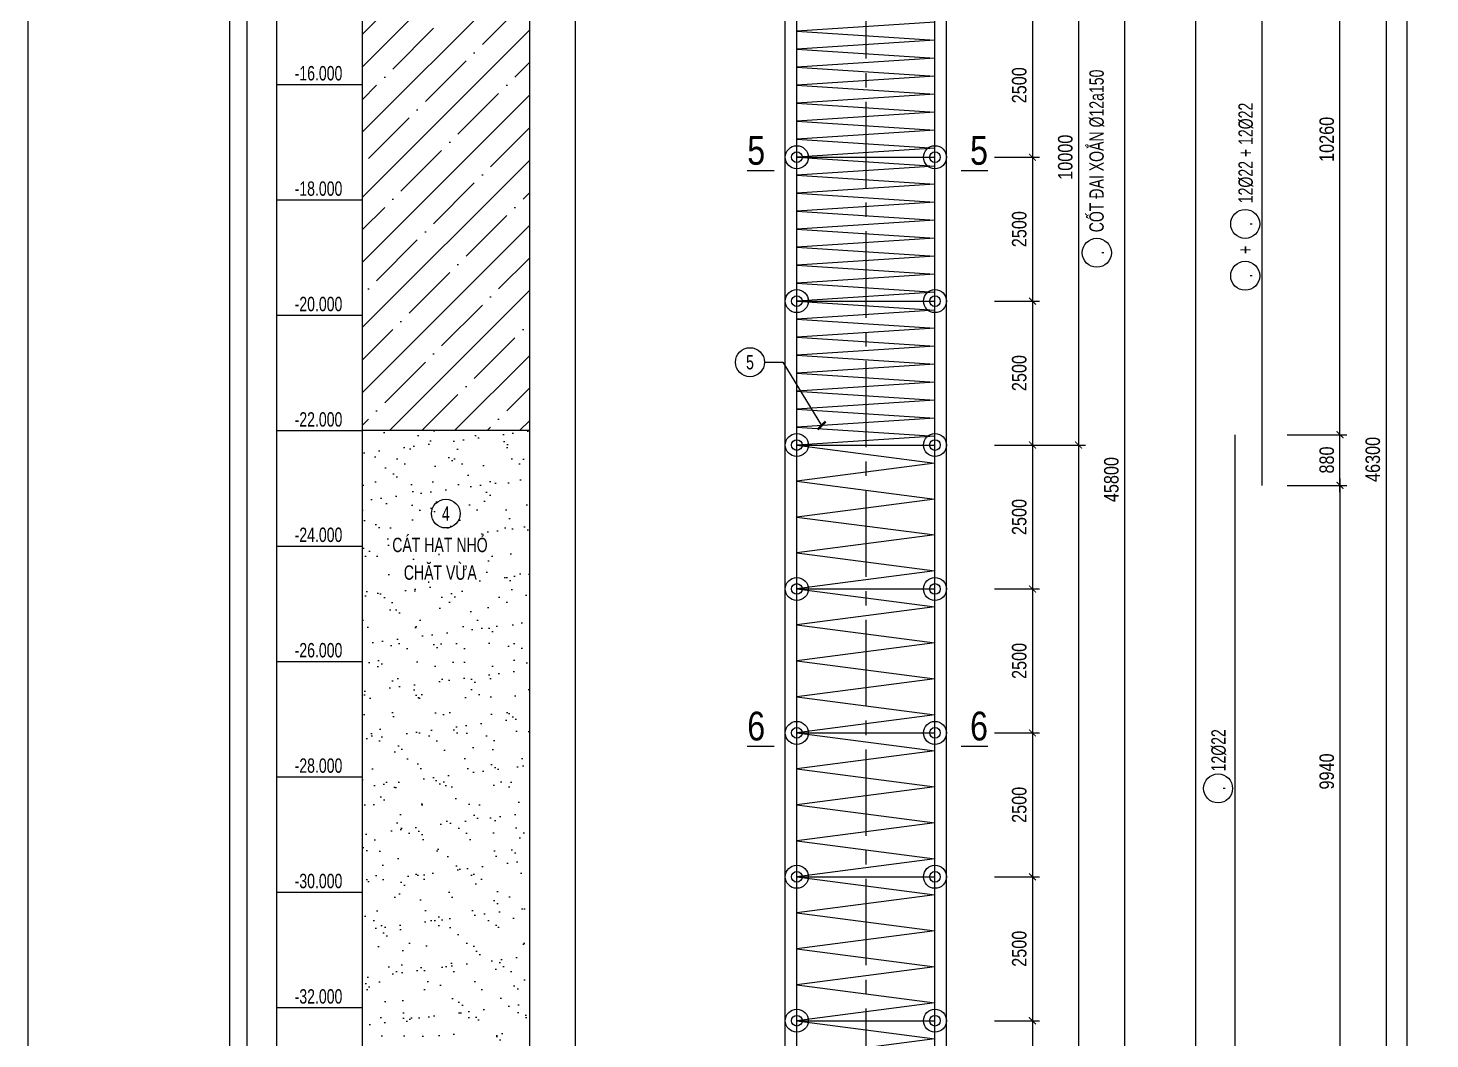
# Model space of a CAD drawing. Extents: x 171424 to 249266, y 74893 to 149166.
# Drawn here: x 171467 to 177556, y 79630 to 84020 of the extents above; entities that cross this region are included whole.
import ezdxf
from ezdxf.enums import TextEntityAlignment as Align

# ---------------------------------------------------------------- set-up
doc = ezdxf.new("R2010")
doc.units = 0
doc.header["$LTSCALE"] = 500
doc.header["$MEASUREMENT"] = 0
doc.header["$PDMODE"] = 3
doc.linetypes.add('CENTER2', pattern=[1.125, 0.75, -0.125, 0.125, -0.125])
doc.layers.get('0').update_dxf_attribs({"linetype": 'CONTINUOUS'})
doc.layers.get('DEFPOINTS').update_dxf_attribs({"linetype": 'CONTINUOUS'})
for name, color, linetype in [('01.CDC.AXIS', 160, 'CENTER2'), ('02.CDC.DIM', 1, 'CONTINUOUS'), ('03.CDC.BORDER', 3, 'CONTINUOUS'), ('05.CDC.STEEL', 4, 'CONTINUOUS'), ('06.CDC.TEXT', 2, 'CONTINUOUS'), ('10.CDC.HATCH', 9, 'CONTINUOUS'), ('11.CDC.NOTE', 8, 'CONTINUOUS'), ('CDC-KHUNGTEN', 7, 'CONTINUOUS'), ('CDC.10.HATCH', 9, 'CONTINUOUS')]:
    doc.layers.add(name, color=color, linetype=linetype)
doc.styles.add('ARIAL', font='arial.ttf', dxfattribs={"width": 0.8})
doc.dimstyles.new('DIM100-25', dxfattribs={"dimtxt": 63, "dimasz": 30, "dimexe": 30, "dimexo": 0, "dimgap": 25, "dimtad": 1, "dimdec": 0, "dimlfac": 4, "dimzin": 0, "dimdsep": 46, "dimtxsty": 'ARIAL', "dimblk": 'ARCHTICK', "dimblk1": 'ARCHTICK', "dimblk2": 'D', "dimcen": 0, "dimdle": 30, "dimclrd": 1, "dimclre": 1, "dimclrt": 2, "dimadec": 0, "dimazin": 0, "dimtfac": 1, "dimtdec": 0, "dimtix": 1, "dimtofl": 0, "dimtmove": 2, "dimatfit": 3, "dimldrblk": 'ARCHTICK', "dimfxl": 1, "dimtolj": 1, "dimtzin": 0, "dimarcsym": 0})

# ---------------------------------------------------------------- blocks, each defined once
blk = doc.blocks.new('_ArchTick')
at = {"color": 0, "linetype": 'ByBlock', "const_width": 0.15}
blk.add_lwpolyline([(-0.5, -0.5), (0.5, 0.5)], dxfattribs=at)
blk = doc.blocks.new('*D689')
at = {"layer": '02.CDC.DIM', "color": 1, "lineweight": -2, "transparency": 16777216}
for p, q in [((176229.5, 87814.2), (176229.5, 76304.2)), ((175662.3, 87784.2), (176259.5, 87784.2)), ((175662.3, 76334.2), (176259.5, 76334.2))]:
    blk.add_line(p, q, dxfattribs=at)
at = {"layer": 'DEFPOINTS', "color": 0, "transparency": 16777216}
for p in [(175662.3, 87784.2), (175662.3, 76334.2), (176229.5, 76334.2)]:
    blk.add_point(p, dxfattribs=at)
at = {"layer": '02.CDC.DIM', "color": 1, "lineweight": -2, "transparency": 16777216, "xscale": 30, "yscale": 30, "zscale": 30}
for p, rotation in [((176229.5, 87784.2), 90), ((176229.5, 76334.2), 270)]:
    blk.add_blockref('_ArchTick', p, dxfattribs=dict(at, rotation=rotation))
at = {"layer": '02.CDC.DIM', "color": 2, "transparency": 16777216, "insert": (176172.3, 82059.2), "char_height": 63, "attachment_point": 5, "rotation": 90, "style": 'ARIAL'}
blk.add_mtext('\\A1;45800', dxfattribs=at)
blk = doc.blocks.new('D')
at = {"layer": '02.CDC.DIM'}
for p, q in [((-50, -50), (50, 50)), ((-86.75, 0), (86.75, 0))]:
    blk.add_line(p, q, dxfattribs=at)
blk = doc.blocks.new('*D690')
at = {"layer": '02.CDC.DIM', "color": 1, "lineweight": -2, "transparency": 16777216}
for p, q in [((175664.8, 84709.2), (176059.5, 84709.2)), ((176029.5, 84739.2), (176029.5, 82179.2)), ((175664.8, 82209.2), (176059.5, 82209.2))]:
    blk.add_line(p, q, dxfattribs=at)
at = {"layer": 'DEFPOINTS', "color": 0, "transparency": 16777216}
for p in [(175664.8, 84709.2), (175664.8, 82209.2), (176029.5, 82209.2)]:
    blk.add_point(p, dxfattribs=at)
at = {"layer": '02.CDC.DIM', "color": 1, "lineweight": -2, "transparency": 16777216, "xscale": 30, "yscale": 30, "zscale": 30}
for p, rotation in [((176029.5, 84709.2), 90), ((176029.5, 82209.2), 270)]:
    blk.add_blockref('_ArchTick', p, dxfattribs=dict(at, rotation=rotation))
at = {"layer": '02.CDC.DIM', "color": 2, "transparency": 16777216, "insert": (175972.3, 83459.2), "char_height": 63, "attachment_point": 5, "rotation": 90, "style": 'ARIAL'}
blk.add_mtext('\\A1;10000', dxfattribs=at)
blk = doc.blocks.new('*D693')
at = {"layer": '02.CDC.DIM', "color": 1, "lineweight": -2, "transparency": 16777216}
for p, q in [((175829.5, 84114.2), (175829.5, 83429.2)), ((175664.8, 84084.2), (175859.5, 84084.2)), ((175664.8, 83459.2), (175859.5, 83459.2))]:
    blk.add_line(p, q, dxfattribs=at)
at = {"layer": 'DEFPOINTS', "color": 0, "transparency": 16777216}
for p in [(175664.8, 84084.2), (175664.8, 83459.2), (175829.5, 83459.2)]:
    blk.add_point(p, dxfattribs=at)
at = {"layer": '02.CDC.DIM', "color": 1, "lineweight": -2, "transparency": 16777216, "xscale": 30, "yscale": 30, "zscale": 30}
for p, rotation in [((175829.5, 84084.2), 90), ((175829.5, 83459.2), 270)]:
    blk.add_blockref('_ArchTick', p, dxfattribs=dict(at, rotation=rotation))
at = {"layer": '02.CDC.DIM', "color": 2, "transparency": 16777216, "insert": (175772.3, 83771.7), "char_height": 63, "attachment_point": 5, "rotation": 90, "style": 'ARIAL'}
blk.add_mtext('\\A1;2500', dxfattribs=at)
blk = doc.blocks.new('*D694')
at = {"layer": '02.CDC.DIM', "color": 1, "lineweight": -2, "transparency": 16777216}
for p, q in [((175829.5, 83489.2), (175829.5, 82804.2)), ((175664.8, 83459.2), (175859.5, 83459.2)), ((175664.8, 82834.2), (175859.5, 82834.2))]:
    blk.add_line(p, q, dxfattribs=at)
at = {"layer": 'DEFPOINTS', "color": 0, "transparency": 16777216}
for p in [(175664.8, 83459.2), (175664.8, 82834.2), (175829.5, 82834.2)]:
    blk.add_point(p, dxfattribs=at)
at = {"layer": '02.CDC.DIM', "color": 1, "lineweight": -2, "transparency": 16777216, "xscale": 30, "yscale": 30, "zscale": 30}
for p, rotation in [((175829.5, 83459.2), 90), ((175829.5, 82834.2), 270)]:
    blk.add_blockref('_ArchTick', p, dxfattribs=dict(at, rotation=rotation))
at = {"layer": '02.CDC.DIM', "color": 2, "transparency": 16777216, "insert": (175772.3, 83146.7), "char_height": 63, "attachment_point": 5, "rotation": 90, "style": 'ARIAL'}
blk.add_mtext('\\A1;2500', dxfattribs=at)
blk = doc.blocks.new('*D695')
at = {"layer": '02.CDC.DIM', "color": 1, "lineweight": -2, "transparency": 16777216}
for p, q in [((175664.8, 82834.2), (175859.5, 82834.2)), ((175829.5, 82864.2), (175829.5, 82179.2)), ((175664.8, 82209.2), (175859.5, 82209.2))]:
    blk.add_line(p, q, dxfattribs=at)
at = {"layer": 'DEFPOINTS', "color": 0, "transparency": 16777216}
for p in [(175664.8, 82834.2), (175664.8, 82209.2), (175829.5, 82209.2)]:
    blk.add_point(p, dxfattribs=at)
at = {"layer": '02.CDC.DIM', "color": 1, "lineweight": -2, "transparency": 16777216, "xscale": 30, "yscale": 30, "zscale": 30}
for p, rotation in [((175829.5, 82834.2), 90), ((175829.5, 82209.2), 270)]:
    blk.add_blockref('_ArchTick', p, dxfattribs=dict(at, rotation=rotation))
at = {"layer": '02.CDC.DIM', "color": 2, "transparency": 16777216, "insert": (175772.3, 82521.7), "char_height": 63, "attachment_point": 5, "rotation": 90, "style": 'ARIAL'}
blk.add_mtext('\\A1;2500', dxfattribs=at)
blk = doc.blocks.new('*D696')
at = {"layer": '02.CDC.DIM', "color": 1, "lineweight": -2, "transparency": 16777216}
for p, q in [((175664.8, 82209.2), (175859.5, 82209.2)), ((175829.5, 82239.2), (175829.5, 81554.2)), ((175664.8, 81584.2), (175859.5, 81584.2))]:
    blk.add_line(p, q, dxfattribs=at)
at = {"layer": 'DEFPOINTS', "color": 0, "transparency": 16777216}
for p in [(175664.8, 82209.2), (175664.8, 81584.2), (175829.5, 81584.2)]:
    blk.add_point(p, dxfattribs=at)
at = {"layer": '02.CDC.DIM', "color": 1, "lineweight": -2, "transparency": 16777216, "xscale": 30, "yscale": 30, "zscale": 30}
for p, rotation in [((175829.5, 82209.2), 90), ((175829.5, 81584.2), 270)]:
    blk.add_blockref('_ArchTick', p, dxfattribs=dict(at, rotation=rotation))
at = {"layer": '02.CDC.DIM', "color": 2, "transparency": 16777216, "insert": (175772.3, 81896.7), "char_height": 63, "attachment_point": 5, "rotation": 90, "style": 'ARIAL'}
blk.add_mtext('\\A1;2500', dxfattribs=at)
blk = doc.blocks.new('*D697')
at = {"layer": '02.CDC.DIM', "color": 1, "lineweight": -2, "transparency": 16777216}
for p, q in [((175829.5, 81614.2), (175829.5, 80929.2)), ((175664.8, 81584.2), (175859.5, 81584.2)), ((175664.8, 80959.2), (175859.5, 80959.2))]:
    blk.add_line(p, q, dxfattribs=at)
at = {"layer": 'DEFPOINTS', "color": 0, "transparency": 16777216}
for p in [(175664.8, 81584.2), (175664.8, 80959.2), (175829.5, 80959.2)]:
    blk.add_point(p, dxfattribs=at)
at = {"layer": '02.CDC.DIM', "color": 1, "lineweight": -2, "transparency": 16777216, "xscale": 30, "yscale": 30, "zscale": 30}
for p, rotation in [((175829.5, 81584.2), 90), ((175829.5, 80959.2), 270)]:
    blk.add_blockref('_ArchTick', p, dxfattribs=dict(at, rotation=rotation))
at = {"layer": '02.CDC.DIM', "color": 2, "transparency": 16777216, "insert": (175772.3, 81271.7), "char_height": 63, "attachment_point": 5, "rotation": 90, "style": 'ARIAL'}
blk.add_mtext('\\A1;2500', dxfattribs=at)
blk = doc.blocks.new('*D698')
at = {"layer": '02.CDC.DIM', "color": 1, "lineweight": -2, "transparency": 16777216}
for p, q in [((175829.5, 80989.2), (175829.5, 80304.2)), ((175664.8, 80959.2), (175859.5, 80959.2)), ((175664.8, 80334.2), (175859.5, 80334.2))]:
    blk.add_line(p, q, dxfattribs=at)
at = {"layer": 'DEFPOINTS', "color": 0, "transparency": 16777216}
for p in [(175664.8, 80959.2), (175664.8, 80334.2), (175829.5, 80334.2)]:
    blk.add_point(p, dxfattribs=at)
at = {"layer": '02.CDC.DIM', "color": 1, "lineweight": -2, "transparency": 16777216, "xscale": 30, "yscale": 30, "zscale": 30}
for p, rotation in [((175829.5, 80959.2), 90), ((175829.5, 80334.2), 270)]:
    blk.add_blockref('_ArchTick', p, dxfattribs=dict(at, rotation=rotation))
at = {"layer": '02.CDC.DIM', "color": 2, "transparency": 16777216, "insert": (175772.3, 80646.7), "char_height": 63, "attachment_point": 5, "rotation": 90, "style": 'ARIAL'}
blk.add_mtext('\\A1;2500', dxfattribs=at)
blk = doc.blocks.new('*D699')
at = {"layer": '02.CDC.DIM', "color": 1, "lineweight": -2, "transparency": 16777216}
for p, q in [((175664.8, 80334.2), (175859.5, 80334.2)), ((175829.5, 80364.2), (175829.5, 79679.2)), ((175664.8, 79709.2), (175859.5, 79709.2))]:
    blk.add_line(p, q, dxfattribs=at)
at = {"layer": 'DEFPOINTS', "color": 0, "transparency": 16777216}
for p in [(175664.8, 80334.2), (175664.8, 79709.2), (175829.5, 79709.2)]:
    blk.add_point(p, dxfattribs=at)
at = {"layer": '02.CDC.DIM', "color": 1, "lineweight": -2, "transparency": 16777216, "xscale": 30, "yscale": 30, "zscale": 30}
for p, rotation in [((175829.5, 80334.2), 90), ((175829.5, 79709.2), 270)]:
    blk.add_blockref('_ArchTick', p, dxfattribs=dict(at, rotation=rotation))
at = {"layer": '02.CDC.DIM', "color": 2, "transparency": 16777216, "insert": (175772.3, 80021.7), "char_height": 63, "attachment_point": 5, "rotation": 90, "style": 'ARIAL'}
blk.add_mtext('\\A1;2500', dxfattribs=at)
blk = doc.blocks.new('*D700')
at = {"layer": '02.CDC.DIM', "color": 1, "lineweight": -2, "transparency": 16777216}
for p, q in [((175664.8, 79709.2), (175859.5, 79709.2)), ((175829.5, 79739.2), (175829.5, 79054.2)), ((175664.8, 79084.2), (175859.5, 79084.2))]:
    blk.add_line(p, q, dxfattribs=at)
at = {"layer": 'DEFPOINTS', "color": 0, "transparency": 16777216}
for p in [(175664.8, 79709.2), (175664.8, 79084.2), (175829.5, 79084.2)]:
    blk.add_point(p, dxfattribs=at)
at = {"layer": '02.CDC.DIM', "color": 1, "lineweight": -2, "transparency": 16777216, "xscale": 30, "yscale": 30, "zscale": 30}
for p, rotation in [((175829.5, 79709.2), 90), ((175829.5, 79084.2), 270)]:
    blk.add_blockref('_ArchTick', p, dxfattribs=dict(at, rotation=rotation))
at = {"layer": '02.CDC.DIM', "color": 2, "transparency": 16777216, "insert": (175772.3, 79396.7), "char_height": 63, "attachment_point": 5, "rotation": 90, "style": 'ARIAL'}
blk.add_mtext('\\A1;2500', dxfattribs=at)
blk = doc.blocks.new('*D706')
at = {"layer": '02.CDC.DIM', "color": 1, "lineweight": -2, "transparency": 16777216}
for p, q in [((175664.8, 82209.2), (176059.5, 82209.2)), ((176029.5, 82239.2), (176029.5, 76304.2)), ((175662.3, 76334.2), (176059.5, 76334.2))]:
    blk.add_line(p, q, dxfattribs=at)
at = {"layer": 'DEFPOINTS', "color": 0, "transparency": 16777216}
for p in [(175664.8, 82209.2), (175662.3, 76334.2), (176029.5, 76334.2)]:
    blk.add_point(p, dxfattribs=at)
at = {"layer": '02.CDC.DIM', "color": 1, "lineweight": -2, "transparency": 16777216, "xscale": 30, "yscale": 30, "zscale": 30}
for p, rotation in [((176029.5, 82209.2), 90), ((176029.5, 76334.2), 270)]:
    blk.add_blockref('_ArchTick', p, dxfattribs=dict(at, rotation=rotation))
at = {"layer": '02.CDC.DIM', "color": 2, "transparency": 16777216, "insert": (175972.3, 79271.7), "char_height": 63, "attachment_point": 5, "rotation": 90, "style": 'ARIAL'}
blk.add_mtext('\\A1;23500', dxfattribs=at)
blk = doc.blocks.new('*D709')
at = {"layer": '02.CDC.DIM', "color": 1, "lineweight": -2, "transparency": 16777216}
for p, q in [((176935.5, 87934.2), (177395.1, 87934.2)), ((177365.1, 87964.2), (177365.1, 76329.2)), ((176935.5, 76359.2), (177395.1, 76359.2))]:
    blk.add_line(p, q, dxfattribs=at)
at = {"layer": 'DEFPOINTS', "color": 0, "transparency": 16777216}
for p in [(176935.5, 87934.2), (176935.5, 76359.2), (177365.1, 76359.2)]:
    blk.add_point(p, dxfattribs=at)
at = {"layer": '02.CDC.DIM', "color": 1, "lineweight": -2, "transparency": 16777216, "xscale": 30, "yscale": 30, "zscale": 30}
for p, rotation in [((177365.1, 87934.2), 90), ((177365.1, 76359.2), 270)]:
    blk.add_blockref('_ArchTick', p, dxfattribs=dict(at, rotation=rotation))
at = {"layer": '02.CDC.DIM', "color": 2, "transparency": 16777216, "insert": (177307.9, 82146.7), "char_height": 63, "attachment_point": 5, "rotation": 90, "style": 'ARIAL'}
blk.add_mtext('\\A1;46300', dxfattribs=at)
blk = doc.blocks.new('*D710')
at = {"layer": '02.CDC.DIM', "color": 1, "lineweight": -2, "transparency": 16777216}
for p, q in [((176935.5, 82034.2), (177195.1, 82034.2)), ((177165.1, 82064.2), (177165.1, 79519.2)), ((176935.5, 79549.2), (177195.1, 79549.2))]:
    blk.add_line(p, q, dxfattribs=at)
at = {"layer": 'DEFPOINTS', "color": 0, "transparency": 16777216}
for p in [(176935.5, 82034.2), (176935.5, 79549.2), (177165.1, 79549.2)]:
    blk.add_point(p, dxfattribs=at)
at = {"layer": '02.CDC.DIM', "color": 1, "lineweight": -2, "transparency": 16777216, "xscale": 30, "yscale": 30, "zscale": 30}
for p, rotation in [((177165.1, 82034.2), 90), ((177165.1, 79549.2), 270)]:
    blk.add_blockref('_ArchTick', p, dxfattribs=dict(at, rotation=rotation))
at = {"layer": '02.CDC.DIM', "color": 2, "transparency": 16777216, "insert": (177107.9, 80791.7), "char_height": 63, "attachment_point": 5, "rotation": 90, "style": 'ARIAL'}
blk.add_mtext('\\A1;9940', dxfattribs=at)
blk = doc.blocks.new('*D711')
at = {"layer": '02.CDC.DIM', "color": 1, "lineweight": -2, "transparency": 16777216}
for p, q in [((177165.1, 82004.2), (177165.1, 82284.2)), ((176935.5, 82254.2), (177195.1, 82254.2)), ((176935.5, 82034.2), (177195.1, 82034.2))]:
    blk.add_line(p, q, dxfattribs=at)
at = {"layer": 'DEFPOINTS', "color": 0, "transparency": 16777216}
for p in [(176935.5, 82254.2), (177165.1, 82254.2), (176935.5, 82034.2)]:
    blk.add_point(p, dxfattribs=at)
at = {"layer": '02.CDC.DIM', "color": 1, "lineweight": -2, "transparency": 16777216, "xscale": 30, "yscale": 30, "zscale": 30}
for p, rotation in [((177165.1, 82254.2), 90), ((177165.1, 82034.2), 270)]:
    blk.add_blockref('_ArchTick', p, dxfattribs=dict(at, rotation=rotation))
at = {"layer": '02.CDC.DIM', "color": 2, "transparency": 16777216, "insert": (177107.9, 82144.2), "char_height": 63, "attachment_point": 5, "rotation": 90, "style": 'ARIAL'}
blk.add_mtext('\\A1;880', dxfattribs=at)
blk = doc.blocks.new('*D712')
at = {"layer": '02.CDC.DIM', "color": 1, "lineweight": -2, "transparency": 16777216}
for p, q in [((176935.5, 84819.2), (177195.1, 84819.2)), ((177165.1, 82224.2), (177165.1, 84849.2)), ((176935.5, 82254.2), (177195.1, 82254.2))]:
    blk.add_line(p, q, dxfattribs=at)
at = {"layer": 'DEFPOINTS', "color": 0, "transparency": 16777216}
for p in [(176935.5, 84819.2), (177165.1, 84819.2), (176935.5, 82254.2)]:
    blk.add_point(p, dxfattribs=at)
at = {"layer": '02.CDC.DIM', "color": 1, "lineweight": -2, "transparency": 16777216, "xscale": 30, "yscale": 30, "zscale": 30}
for p, rotation in [((177165.1, 84819.2), 90), ((177165.1, 82254.2), 270)]:
    blk.add_blockref('_ArchTick', p, dxfattribs=dict(at, rotation=rotation))
at = {"layer": '02.CDC.DIM', "color": 2, "transparency": 16777216, "insert": (177107.9, 83536.7), "char_height": 63, "attachment_point": 5, "rotation": 90, "style": 'ARIAL'}
blk.add_mtext('\\A1;10260', dxfattribs=at)
blk = doc.blocks.new('KHUNG A1')
at = {"layer": 'CDC-KHUNGTEN'}
blk.add_lwpolyline([(10366.22, 712.17), (10366.22, 1278.17), (9655.22, 1278.17), (9655.22, 712.17)], close=True, dxfattribs=at)
at = {"layer": 'CDC.10.HATCH', "color": 8}
blk.add_lwpolyline([(9652.22, 709.17), (10447.22, 709.17), (10447.22, 1281.17), (9652.22, 1281.17)], close=True, dxfattribs=at)
at = {"layer": 'DEFPOINTS', "color": 1}
blk.add_lwpolyline([(9617.22, 698.17), (9617.22, 1292.17), (10458.22, 1292.17), (10458.22, 698.17), (9617.22, 698.17)], close=True, dxfattribs=at)

msp = doc.modelspace()

# ---------------------------------------------------------------- hatches: boundary and pattern name
at = {"layer": '10.CDC.HATCH'}
h = msp.add_hatch(dxfattribs=at)
h.set_pattern_fill('ANSI35', color=256, scale=800, style=0)
h.set_pattern_definition([(45, (90249.13, -50296.01), (-141.42136, 141.42136), []), (45, (90390.55, -50296.01), (-141.42136, 141.42136), [250, -50, 0, -50])])
h.paths.add_polyline_path([(172918.23, 82271.74), (173644.69, 82271.74), (173644.69, 86378.5), (172918.23, 86378.5)])
h.paths.add_polyline_path([(173248.49, 85969.92), (173314.42, 85969.92), (173314.42, 86065.72), (173248.49, 86065.72)], flags=24)
h.paths.add_polyline_path([(172969.26, 85771.93), (173579.44, 85771.93), (173579.44, 85890.94), (172969.26, 85890.94)], flags=24)
h = msp.add_hatch(dxfattribs=at)
h.set_pattern_fill('AR-SAND', color=256, scale=80, style=0)
h.set_pattern_definition([(37.5, (90249.13, -50296.01), (-5.03947, 154.1459), [0, -121.6, 0, -136, 0, -130]), (7.5, (90249.13, -50296.01), (141.58214, 225.77169), [0, -65.6, 0, -109.6, 0, -42]), (327.5, (90150.73, -50296.01), (249.13135, 0.45272), [0, -40, 0, -144, 0, -188]), (317.5, (90150.73, -50296), (240.49013, 70.21405), [0, -20, 0, -94.4, 0, -108])])
h.paths.add_polyline_path([(172918.23, 77761.52), (173644.69, 77761.52), (173644.69, 82271.74), (172918.23, 82271.74)])
h.paths.add_polyline_path([(173248.84, 81864.61), (173314.08, 81864.61), (173314.08, 81958.36), (173248.84, 81958.36)], flags=24)
h.paths.add_polyline_path([(173076.07, 81587.24), (173439.3, 81587.24), (173439.3, 81725.43), (173076.07, 81725.43)], flags=24)
h.paths.add_polyline_path([(173026.07, 81707.24), (173486.38, 81707.24), (173486.38, 81845.43), (173026.07, 81845.43)], flags=24)

# ---------------------------------------------------------------- linework, layer by layer
at = {"layer": '01.CDC.AXIS'}
msp.add_line((175106.06, 88199.9), (175106.06, 76419.24), dxfattribs=at)
at = {"layer": '03.CDC.BORDER'}
for p, q in [((172918.23, 89355.41), (172918.23, 75255.83)), ((176537.42, 88895.41), (176537.42, 75255.83)), ((174756.06, 83459.24), (174756.06, 84084.24)), ((175456.06, 83459.24), (175456.06, 84084.24)), ((172547.17, 83775.15), (172918.23, 83775.15)), ((174756.06, 82834.24), (174756.06, 83459.24)), ((175456.06, 82834.24), (175456.06, 83459.24)), ((172547.17, 83274.02), (172918.23, 83274.02)), ((174756.06, 82209.24), (174756.06, 82834.24)), ((175456.06, 82209.24), (175456.06, 82834.24)), ((172547.17, 82772.88), (172918.23, 82772.88)), ((172547.17, 82271.74), (172918.23, 82271.74)), ((173644.69, 82271.74), (172918.23, 82271.74)), ((174756.06, 81584.24), (174756.06, 82209.24)), ((175456.06, 81584.24), (175456.06, 82209.24)), ((172547.17, 81770.61), (172918.23, 81770.61)), ((174756.06, 80959.24), (174756.06, 81584.24)), ((175456.06, 80959.24), (175456.06, 81584.24)), ((172547.17, 81269.47), (172918.23, 81269.47)), ((174756.06, 80334.24), (174756.06, 80959.24)), ((175456.06, 80334.24), (175456.06, 80959.24)), ((172547.17, 80768.33), (172918.23, 80768.33)), ((174756.06, 79709.24), (174756.06, 80334.24)), ((175456.06, 79709.24), (175456.06, 80334.24)), ((172547.17, 80267.2), (172918.23, 80267.2)), ((172547.17, 79766.06), (172918.23, 79766.06)), ((174756.06, 79084.24), (174756.06, 79709.24)), ((175456.06, 79084.24), (175456.06, 79709.24))]:
    msp.add_line(p, q, dxfattribs=at)
for points in [[(172547.17, 89355.41), (173644.69, 89355.41), (173644.69, 75255.83), (172547.17, 75255.83)], [(173844.69, 89355.41), (177455.93, 89355.41), (177455.93, 75255.83), (173844.69, 75255.83)]]:
    msp.add_lwpolyline(points, close=True, dxfattribs=at)
for centre, radius in [((174806.06, 83459.24), 50), ((174806.06, 83459.24), 23.06), ((175406.06, 83459.24), 50), ((175406.06, 83459.24), 23.06), ((174806.06, 82834.24), 50), ((175406.06, 82834.24), 50), ((174806.06, 82834.24), 23.06), ((175406.06, 82834.24), 23.06), ((174806.06, 82209.24), 50), ((175406.06, 82209.24), 50), ((174806.06, 82209.24), 23.06), ((175406.06, 82209.24), 23.06), ((174806.06, 81584.24), 50), ((174806.06, 81584.24), 23.06), ((175406.06, 81584.24), 50), ((175406.06, 81584.24), 23.06), ((174806.06, 80959.24), 50), ((174806.06, 80959.24), 23.06), ((175406.06, 80959.24), 50), ((175406.06, 80959.24), 23.06), ((174806.06, 80334.24), 50), ((175406.06, 80334.24), 50), ((174806.06, 80334.24), 23.06), ((175406.06, 80334.24), 23.06), ((174806.06, 79709.24), 50), ((174806.06, 79709.24), 23.06), ((175406.06, 79709.24), 50), ((175406.06, 79709.24), 23.06)]:
    msp.add_circle(centre, radius, dxfattribs=at)
at = {"layer": '05.CDC.STEEL'}
for p, q in [((176827.32, 82034.24), (176827.32, 84959.24)), ((174806.06, 83459.24), (174806.06, 84084.24)), ((175406.06, 84045.18), (174806.06, 84006.12)), ((175406.06, 83459.24), (175406.06, 84084.24)), ((175406.06, 83967.06), (174806.06, 83927.99)), ((175406.06, 83888.93), (174806.06, 83849.87)), ((175406.06, 83810.81), (174806.06, 83771.74)), ((175406.06, 83732.68), (174806.06, 83693.62)), ((175406.06, 83654.56), (174806.06, 83615.49)), ((175406.06, 83576.43), (174806.06, 83537.37)), ((175406.06, 83498.31), (174806.06, 83459.24)), ((174806.06, 83459.24), (175406.06, 83459.24)), ((174806.06, 82834.24), (174806.06, 83459.24)), ((174806.06, 83459.24), (175406.06, 83459.24)), ((175406.06, 83420.18), (174806.06, 83381.12)), ((175406.06, 82834.24), (175406.06, 83459.24)), ((175406.06, 83342.06), (174806.06, 83302.99)), ((175406.06, 83263.93), (174806.06, 83224.87)), ((175406.06, 83185.81), (174806.06, 83146.74)), ((175406.06, 83107.68), (174806.06, 83068.62)), ((175406.06, 83029.56), (174806.06, 82990.49)), ((175406.06, 82951.43), (174806.06, 82912.37)), ((175406.06, 82873.31), (174806.06, 82834.24)), ((174806.06, 82834.24), (175406.06, 82834.24)), ((174806.06, 82209.24), (174806.06, 82834.24)), ((174806.06, 82834.24), (175406.06, 82834.24)), ((175406.06, 82209.24), (175406.06, 82834.24)), ((175406.06, 82795.18), (174806.06, 82756.12)), ((175406.06, 82717.06), (174806.06, 82677.99)), ((175406.06, 82638.93), (174806.06, 82599.87)), ((175406.06, 82560.81), (174806.06, 82521.74)), ((175406.06, 82482.68), (174806.06, 82443.62)), ((175406.06, 82404.56), (174806.06, 82365.49)), ((175406.06, 82326.43), (174806.06, 82287.37)), ((175406.06, 82248.31), (174806.06, 82209.24)), ((174806.06, 82209.24), (175406.06, 82209.24)), ((174806.06, 81584.24), (174806.06, 82209.24)), ((174806.06, 82209.24), (175406.06, 82209.24)), ((175406.06, 81584.24), (175406.06, 82209.24)), ((176709.66, 79329.24), (176709.66, 82254.24)), ((175406.06, 82131.12), (174806.06, 82052.99)), ((175406.06, 81974.87), (174806.06, 81896.74)), ((175406.06, 81818.62), (174806.06, 81740.49)), ((175406.06, 81662.37), (174806.06, 81584.24)), ((174806.06, 81584.24), (175406.06, 81584.24)), ((174806.06, 80959.24), (174806.06, 81584.24)), ((174806.06, 81584.24), (175406.06, 81584.24)), ((175406.06, 80959.24), (175406.06, 81584.24)), ((175406.06, 81506.12), (174806.06, 81427.99)), ((175406.06, 81349.87), (174806.06, 81271.74)), ((175406.06, 81193.62), (174806.06, 81115.49)), ((175406.06, 81037.37), (174806.06, 80959.24)), ((174806.06, 80959.24), (175406.06, 80959.24)), ((174806.06, 80334.24), (174806.06, 80959.24)), ((174806.06, 80959.24), (175406.06, 80959.24)), ((175406.06, 80334.24), (175406.06, 80959.24)), ((175406.06, 80881.12), (174806.06, 80802.99)), ((175406.06, 80724.87), (174806.06, 80646.74)), ((175406.06, 80568.62), (174806.06, 80490.49)), ((175406.06, 80412.37), (174806.06, 80334.24)), ((174806.06, 80334.24), (175406.06, 80334.24)), ((174806.06, 79709.24), (174806.06, 80334.24)), ((174806.06, 80334.24), (175406.06, 80334.24)), ((175406.06, 79709.24), (175406.06, 80334.24)), ((175406.06, 80256.12), (174806.06, 80177.99)), ((175406.06, 80099.87), (174806.06, 80021.74)), ((175406.06, 79943.62), (174806.06, 79865.49)), ((175406.06, 79787.37), (174806.06, 79709.24)), ((174806.06, 79709.24), (175406.06, 79709.24)), ((174806.06, 79084.24), (174806.06, 79709.24)), ((174806.06, 79709.24), (175406.06, 79709.24)), ((175406.06, 79084.24), (175406.06, 79709.24)), ((175406.06, 79631.12), (174806.06, 79552.99))]:
    msp.add_line(p, q, dxfattribs=at)
at = {"layer": '10.CDC.HATCH'}
for p, q in [((174806.06, 84006.12), (175406.06, 83967.06)), ((174806.06, 83927.99), (175406.06, 83888.93)), ((174806.06, 83849.87), (175406.06, 83810.81)), ((174806.06, 83771.74), (175406.06, 83732.68)), ((174806.06, 83693.62), (175406.06, 83654.56)), ((174806.06, 83615.49), (175406.06, 83576.43)), ((174806.06, 83537.37), (175406.06, 83498.31)), ((174806.06, 83459.24), (175406.06, 83420.18)), ((174806.06, 83381.12), (175406.06, 83342.06)), ((174806.06, 83302.99), (175406.06, 83263.93)), ((174806.06, 83224.87), (175406.06, 83185.81)), ((174806.06, 83146.74), (175406.06, 83107.68)), ((174806.06, 83068.62), (175406.06, 83029.56)), ((174806.06, 82990.49), (175406.06, 82951.43)), ((174806.06, 82912.37), (175406.06, 82873.31)), ((174806.06, 82834.24), (175406.06, 82795.18)), ((174806.06, 82756.12), (175406.06, 82717.06)), ((174806.06, 82677.99), (175406.06, 82638.93)), ((174806.06, 82599.87), (175406.06, 82560.81)), ((174806.06, 82521.74), (175406.06, 82482.68)), ((174806.06, 82443.62), (175406.06, 82404.56)), ((174806.06, 82365.49), (175406.06, 82326.43)), ((174806.06, 82287.37), (175406.06, 82248.31)), ((174806.06, 82209.24), (175406.06, 82131.12)), ((174806.06, 82052.99), (175406.06, 81974.87)), ((174806.06, 81896.74), (175406.06, 81818.62)), ((174806.06, 81740.49), (175406.06, 81662.37)), ((174806.06, 81584.24), (175406.06, 81506.12)), ((174806.06, 81427.99), (175406.06, 81349.87)), ((174806.06, 81271.74), (175406.06, 81193.62)), ((174806.06, 81115.49), (175406.06, 81037.37)), ((174806.06, 80959.24), (175406.06, 80881.12)), ((174806.06, 80802.99), (175406.06, 80724.87)), ((174806.06, 80646.74), (175406.06, 80568.62)), ((174806.06, 80490.49), (175406.06, 80412.37)), ((174806.06, 80334.24), (175406.06, 80256.12)), ((174806.06, 80177.99), (175406.06, 80099.87)), ((174806.06, 80021.74), (175406.06, 79943.62)), ((174806.06, 79865.49), (175406.06, 79787.37)), ((174806.06, 79709.24), (175406.06, 79631.12))]:
    msp.add_line(p, q, dxfattribs=at)
at = {"layer": '11.CDC.NOTE'}
msp.add_lwpolyline([(174665.63, 82569.02), (174745.48, 82569.02), (174913.94, 82294.39)], dxfattribs=at)
at = {"layer": '11.CDC.NOTE', "const_width": 10}
msp.add_lwpolyline([(174896.78, 82277.23), (174931.1, 82311.55)], dxfattribs=at)
at = {"layer": '11.CDC.NOTE'}
for centre, radius in [((176753.48, 83169.43), 63), ((176109.09, 83044.3), 63), ((176753.48, 82944.3), 63), ((174602.63, 82569.02), 63), ((173281.46, 81911.49), 62.5), ((176635.82, 80718.12), 63)]:
    msp.add_circle(centre, radius, dxfattribs=at)

# ---------------------------------------------------------------- block references
at = {"xscale": 25, "yscale": 25, "zscale": 25}
msp.add_blockref('KHUNG A1', (-68963.42, 57438.58), dxfattribs=at)

# ---------------------------------------------------------------- texts
at = {"layer": '06.CDC.TEXT', "style": 'ARIAL', "width": 0.7}
for s, p in [('-16.000', (172728.69, 83824.02)), ('-18.000', (172728.69, 83322.88)), ('-20.000', (172728.69, 82821.75)), ('-22.000', (172728.69, 82320.61)), ('-24.000', (172728.69, 81819.47)), ('-26.000', (172728.69, 81318.34)), ('-28.000', (172728.69, 80817.2)), ('-30.000', (172728.69, 80316.06)), ('-32.000', (172728.69, 79814.93))]:
    msp.add_text(s, height=62.5, dxfattribs=at).set_placement(p, align=Align.MIDDLE)
msp.add_text('CỐT ĐAI XOẮN %%C12a150', height=62.5, rotation=90, dxfattribs=at).set_placement((176139.07, 83133.29))
for s, p in [('12%%C22 + 12%%C22', (176755.19, 83477.59)), ('12%%C22', (176637.53, 80883.52))]:
    msp.add_text(s, height=62.5, rotation=90, dxfattribs=at).set_placement(p, align=Align.MIDDLE)
at = {"layer": '06.CDC.TEXT', "style": 'ARIAL', "width": 0.8}
for s, p in [('%%U5 ', (174649.19, 83426.39)), ('%%U 5', (175578.04, 83426.39)), ('%%U6 ', (174649.19, 80926.39)), ('%%U 6', (175578.04, 80926.39))]:
    msp.add_text(s, height=125, dxfattribs=at).set_placement(p, align=Align.CENTER)
at = {"layer": '06.CDC.TEXT', "style": 'ARIAL', "width": 0.7}
for s, p in [('.', (176753.48, 83169.43)), ('+', (176753.48, 83057.2)), ('.', (176109.09, 83044.3)), ('.', (176753.48, 82944.3)), ('.', (176635.82, 80718.12))]:
    msp.add_text(s, height=62.5, rotation=90, dxfattribs=at).set_placement(p, align=Align.MIDDLE_CENTER)
for s, p in [('5', (174602.63, 82569.02)), ('4', (173281.46, 81911.49))]:
    msp.add_text(s, height=62.5, dxfattribs=at).set_placement(p, align=Align.MIDDLE_CENTER)
for s, p in [('CÁT HẠT NHỎ', (173049.1, 81744.12)), ('CHẶT VỪA', (173099.1, 81624.12))]:
    msp.add_text(s, height=62.5, dxfattribs=at).set_placement(p)

# ---------------------------------------------------------------- dimensions: what is measured, and where the dimension line sits
at = {"layer": '02.CDC.DIM'}
for base, p1, p2, angle, picture, middle in [((177365.11, 76359.24), (176935.47, 87934.24), (176935.47, 76359.24), 270, '*D709', (177307.93, 82146.74)), ((176229.47, 76334.24), (175662.3, 87784.24), (175662.3, 76334.24), 270, '*D689', (176172.31, 82059.24)), ((177165.11, 84819.24), (176935.47, 82254.24), (176935.47, 84819.24), 270, '*D712', (177107.95, 83536.74)), ((176029.47, 82209.24), (175664.81, 84709.24), (175664.81, 82209.24), 270, '*D690', (175972.31, 83459.24)), ((175829.47, 83459.24), (175664.81, 84084.24), (175664.81, 83459.24), 90, '*D693', (175772.31, 83771.74)), ((175829.47, 82834.24), (175664.81, 83459.24), (175664.81, 82834.24), 90, '*D694', (175772.31, 83146.74)), ((175829.47, 82209.24), (175664.81, 82834.24), (175664.81, 82209.24), 90, '*D695', (175772.31, 82521.74)), ((177165.11, 82254.24), (176935.47, 82034.24), (176935.47, 82254.24), 270, '*D711', (177107.95, 82144.24)), ((176029.47, 76334.24), (175664.81, 82209.24), (175662.3, 76334.24), 90, '*D706', (175972.29, 79271.74)), ((175829.47, 81584.24), (175664.81, 82209.24), (175664.81, 81584.24), 90, '*D696', (175772.31, 81896.74)), ((177165.11, 79549.24), (176935.47, 82034.24), (176935.47, 79549.24), 270, '*D710', (177107.95, 80791.74)), ((175829.47, 80959.24), (175664.81, 81584.24), (175664.81, 80959.24), 90, '*D697', (175772.31, 81271.74)), ((175829.47, 80334.24), (175664.81, 80959.24), (175664.81, 80334.24), 90, '*D698', (175772.31, 80646.74)), ((175829.47, 79709.24), (175664.81, 80334.24), (175664.81, 79709.24), 90, '*D699', (175772.31, 80021.74)), ((175829.47, 79084.24), (175664.81, 79709.24), (175664.81, 79084.24), 90, '*D700', (175772.31, 79396.74))]:
    dim = msp.add_linear_dim(base=base, p1=p1, p2=p2, angle=angle, dimstyle='DIM100-25', dxfattribs=at)
    dim.commit()
    dim.dimension.update_dxf_attribs({"geometry": picture, "text_midpoint": middle})

doc.saveas('drawing.dxf')
